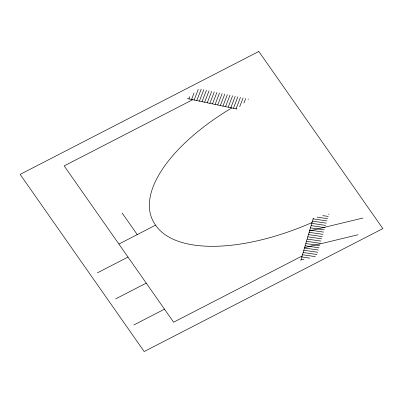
<?xml version="1.0" encoding="UTF-8"?>
<svg xmlns="http://www.w3.org/2000/svg" width="403" height="403" viewBox="0 0 403 403"><rect width="100%" height="100%" fill="white"/><g stroke="black" fill="none" stroke-linecap="round" stroke-linejoin="round"><path stroke-width="0.6" d="M300.799 260.484L313.327 218.088M188.926 98.921L189.838 96.564M191.541 99.47L194.065 92.947M194.16 100.025L198.291 89.33M196.78 100.574L201.213 89.093M199.394 101.128L203.827 89.647M202.014 101.677L206.447 90.196M204.628 102.231L209.061 90.751M207.248 102.78L211.681 91.3M209.862 103.329L214.295 91.854M212.482 103.883L216.915 92.403M215.096 104.432L219.534 92.952M217.716 104.987L222.149 93.506M220.335 105.536L224.768 94.055M222.95 106.09L227.383 94.609M225.569 106.639L230.002 95.158M228.184 107.193L232.617 95.713M230.803 107.742L235.236 96.262M233.418 108.296L237.851 96.816M236.037 108.845L240.47 97.365M239.689 106.709L243.09 97.919M243.916 103.097L245.704 98.468M248.142 99.481L248.324 99.017M192.669 99.707L64.163 165.905L173.612 322.204L302.119 256.011M118.89 244.052L155.603 225.141A151.719 69.114 -25.2 0 0 312.003 222.562M97.41 272.841L128.008 257.079M115.651 298.89L146.249 283.128M133.897 324.939L164.489 309.177M309.534 230.924L362.952 218.028M304.592 247.649L358.01 234.753M328.42 214.119L328.979 214.2M322.712 215.62L328.314 216.436M317.005 217.121L327.654 218.678M313.091 218.884L326.989 220.92M312.431 221.126L326.329 223.161M311.766 223.363L325.664 225.403M311.106 225.604L325.004 227.64M310.441 227.846L324.339 229.881M309.781 230.088L323.68 232.123M309.116 232.324L323.02 234.365M308.456 234.566L322.355 236.606M307.796 236.808L321.695 238.843M307.131 239.05L321.03 241.085M306.471 241.291L320.37 243.326M305.806 243.528L319.705 245.568M305.147 245.77L319.045 247.81M304.482 248.011L318.38 250.046M303.822 250.253L317.72 252.288M303.162 252.495L317.06 254.53M302.497 254.731L315.443 256.63M301.837 256.973L309.736 258.132M301.172 259.215L304.028 259.633M187.445 98.609L236.969 109.042M122.195 213.106L137.247 234.596M155.603 225.141A151.719 69.114 -25.2 0 1 231.74 107.939M258.807 51.463L20.15 174.398L144.193 351.537L382.85 228.602L258.807 51.463"/></g></svg>
